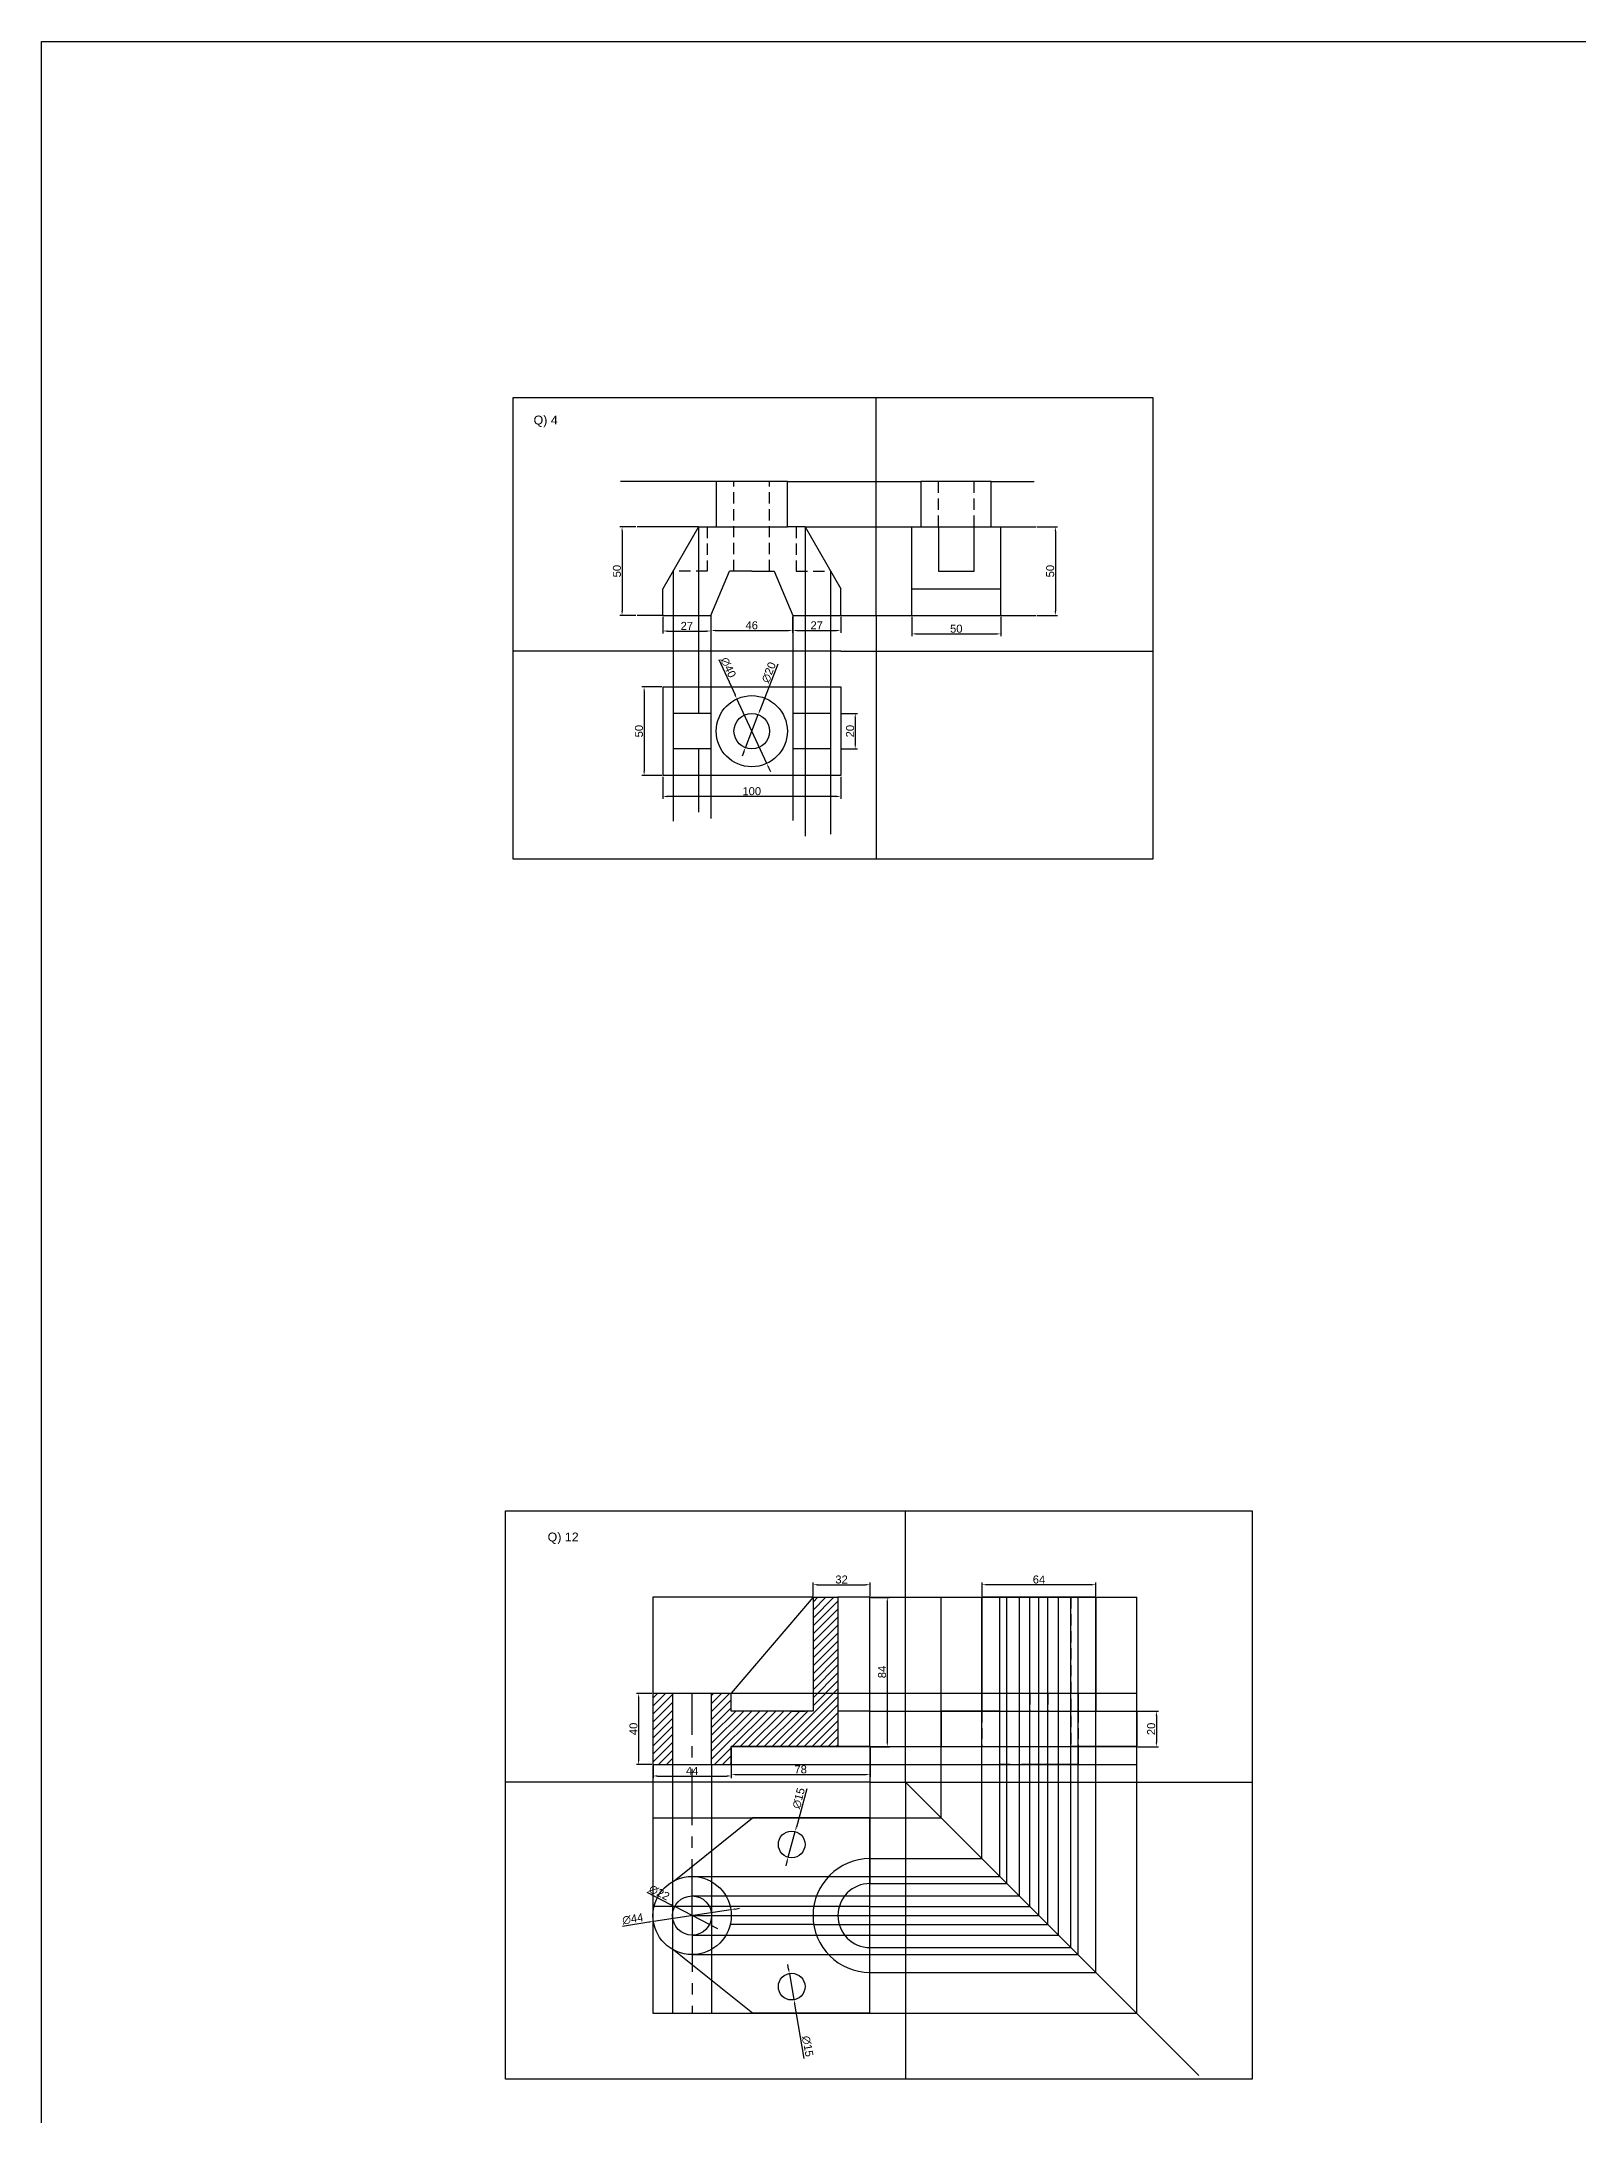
# Model space of a CAD drawing. Header units: inches. Extents: x -9463 to -3695, y -4045 to 9908.
# Drawn here: x -8332 to -7468, y 5704 to 6871 of the extents above; entities that cross this region are included whole.
import ezdxf

# ---------------------------------------------------------------- set-up
doc = ezdxf.new("R2010")
doc.units = ezdxf.units.IN
doc.header["$MEASUREMENT"] = 0
doc.linetypes.add('CENTER', pattern=[50.8, 31.75, -6.35, 6.35, -6.35])
doc.linetypes.add('HIDDEN', pattern=[9.525, 6.35, -3.175])
doc.styles.get("Standard").update_dxf_attribs({"font": 'arial.ttf'})
doc.dimstyles.new('ISO-25', dxfattribs={"dimtxt": 4.5, "dimasz": 2.5, "dimexe": 1.25, "dimexo": 0.625, "dimtad": 1, "dimdec": 0, "dimtxsty": 'Standard', "dimcen": 2.5, "dimadec": 0, "dimazin": 0, "dimtfac": 1, "dimtdec": 0, "dimtmove": 0, "dimatfit": 3, "dimfxl": 1, "dimarcsym": 0})
pattern_1 = [(45, (-9739.0364, 4412.4914), (-2.245064, 2.245064), [])]

# ---------------------------------------------------------------- blocks, each defined once
blk = doc.blocks.new('*D21')
at = {"color": 0, "lineweight": -2, "transparency": 16777216}
for p, q in [((-7881.9, 6492.9), (-7873, 6492.9)), ((-7874.3, 6490.4), (-7874.3, 6475.4)), ((-7881.9, 6472.9), (-7873, 6472.9))]:
    blk.add_line(p, q, dxfattribs=at)
at = {"color": 0, "transparency": 16777216}
for points in [[(-7874.7, 6490.4), (-7873.9, 6490.4), (-7874.3, 6492.9)], [(-7874.7, 6475.4), (-7873.9, 6475.4), (-7874.3, 6472.9)]]:
    blk.add_solid(points, dxfattribs=at)
at = {"layer": 'Defpoints', "color": 0, "transparency": 16777216}
for p in [(-7882.5, 6492.9), (-7882.5, 6472.9), (-7874.3, 6472.9)]:
    blk.add_point(p, dxfattribs=at)
at = {"color": 0, "transparency": 16777216, "insert": (-7877.2, 6482.9), "char_height": 4.5, "attachment_point": 5, "rotation": 90}
blk.add_mtext('20', dxfattribs=at)
blk = doc.blocks.new('*D22')
at = {"color": 0, "lineweight": -2, "transparency": 16777216}
for p, q in [((-7982.5, 6457.2), (-7982.5, 6444.9)), ((-7882.5, 6457.2), (-7882.5, 6444.9)), ((-7885, 6446.2), (-7980, 6446.2))]:
    blk.add_line(p, q, dxfattribs=at)
at = {"color": 0, "transparency": 16777216}
for points in [[(-7980, 6446.6), (-7980, 6445.7), (-7982.5, 6446.2)], [(-7885, 6446.6), (-7885, 6445.7), (-7882.5, 6446.2)]]:
    blk.add_solid(points, dxfattribs=at)
at = {"layer": 'Defpoints', "color": 0, "transparency": 16777216}
for p in [(-7982.5, 6457.9), (-7882.5, 6457.9), (-7982.5, 6446.2)]:
    blk.add_point(p, dxfattribs=at)
at = {"color": 0, "transparency": 16777216, "insert": (-7932.5, 6449.1), "char_height": 4.5, "attachment_point": 5}
blk.add_mtext('100', dxfattribs=at)
blk = doc.blocks.new('*D23')
at = {"color": 0, "lineweight": -2, "transparency": 16777216}
for p, q in [((-7983.1, 6507.9), (-7994.3, 6507.9)), ((-7993, 6505.4), (-7993, 6460.4)), ((-7983.1, 6457.9), (-7994.3, 6457.9))]:
    blk.add_line(p, q, dxfattribs=at)
at = {"color": 0, "transparency": 16777216}
for points in [[(-7993.4, 6505.4), (-7992.6, 6505.4), (-7993, 6507.9)], [(-7993.4, 6460.4), (-7992.6, 6460.4), (-7993, 6457.9)]]:
    blk.add_solid(points, dxfattribs=at)
at = {"layer": 'Defpoints', "color": 0, "transparency": 16777216}
for p in [(-7982.5, 6507.9), (-7993, 6457.9), (-7982.5, 6457.9)]:
    blk.add_point(p, dxfattribs=at)
at = {"color": 0, "transparency": 16777216, "insert": (-7995.9, 6482.9), "char_height": 4.5, "attachment_point": 5, "rotation": 90}
blk.add_mtext('50', dxfattribs=at)
blk = doc.blocks.new('*D24')
at = {"color": 0, "lineweight": -2, "transparency": 16777216}
for p, q in [((-7917.8, 6520.6), (-7927.9, 6494.5)), ((-7936.1, 6473.6), (-7928.9, 6492.2)), ((-7937, 6471.2), (-7937.9, 6468.9))]:
    blk.add_line(p, q, dxfattribs=at)
at = {"color": 0, "transparency": 16777216}
for points in [[(-7928.3, 6494.7), (-7927.6, 6494.4), (-7928.9, 6492.2)], [(-7937.4, 6471.4), (-7936.6, 6471.1), (-7936.1, 6473.6)]]:
    blk.add_solid(points, dxfattribs=at)
at = {"layer": 'Defpoints', "color": 0, "transparency": 16777216}
for p in [(-7928.9, 6492.2), (-7936.1, 6473.6)]:
    blk.add_point(p, dxfattribs=at)
at = {"color": 0, "transparency": 16777216, "insert": (-7922.9, 6515.9), "char_height": 4.5, "attachment_point": 5, "rotation": 68.7017}
blk.add_mtext('∅20', dxfattribs=at)
blk = doc.blocks.new('*D25')
at = {"color": 0, "lineweight": -2, "transparency": 16777216}
for p, q in [((-7951.1, 6523.1), (-7941.9, 6503.3)), ((-7924.1, 6464.7), (-7940.9, 6501)), ((-7923, 6462.5), (-7922, 6460.2))]:
    blk.add_line(p, q, dxfattribs=at)
at = {"color": 0, "transparency": 16777216}
for points in [[(-7941.6, 6503.5), (-7942.3, 6503.1), (-7940.9, 6501)], [(-7922.6, 6462.6), (-7923.4, 6462.3), (-7924.1, 6464.7)]]:
    blk.add_solid(points, dxfattribs=at)
at = {"layer": 'Defpoints', "color": 0, "transparency": 16777216}
for p in [(-7940.9, 6501), (-7924.1, 6464.7)]:
    blk.add_point(p, dxfattribs=at)
at = {"color": 0, "transparency": 16777216, "insert": (-7945.7, 6518.7), "char_height": 4.5, "attachment_point": 5, "rotation": 294.8604}
blk.add_mtext('∅40', dxfattribs=at)
blk = doc.blocks.new('*D26')
at = {"color": 0, "lineweight": -2, "transparency": 16777216}
for p, q in [((-7997.6, 6597.9), (-8006.7, 6597.9)), ((-8005.4, 6595.4), (-8005.4, 6550.4)), ((-7997.6, 6547.9), (-8006.7, 6547.9))]:
    blk.add_line(p, q, dxfattribs=at)
at = {"color": 0, "transparency": 16777216}
for points in [[(-8005.8, 6595.4), (-8005, 6595.4), (-8005.4, 6597.9)], [(-8005.8, 6550.4), (-8005, 6550.4), (-8005.4, 6547.9)]]:
    blk.add_solid(points, dxfattribs=at)
at = {"layer": 'Defpoints', "color": 0, "transparency": 16777216}
for p in [(-7996.9, 6597.9), (-8005.4, 6547.9), (-7997, 6547.9)]:
    blk.add_point(p, dxfattribs=at)
at = {"color": 0, "transparency": 16777216, "insert": (-8008.3, 6572.9), "char_height": 4.5, "attachment_point": 5, "rotation": 90}
blk.add_mtext('50', dxfattribs=at)
blk = doc.blocks.new('*D27')
at = {"color": 0, "lineweight": -2, "transparency": 16777216}
for p, q in [((-7982.5, 6547.2), (-7982.5, 6537.9)), ((-7955.5, 6547.2), (-7955.5, 6537.9)), ((-7980, 6539.2), (-7958, 6539.2))]:
    blk.add_line(p, q, dxfattribs=at)
at = {"color": 0, "transparency": 16777216}
for points in [[(-7980, 6539.6), (-7980, 6538.8), (-7982.5, 6539.2)], [(-7958, 6539.6), (-7958, 6538.8), (-7955.5, 6539.2)]]:
    blk.add_solid(points, dxfattribs=at)
at = {"layer": 'Defpoints', "color": 0, "transparency": 16777216}
for p in [(-7982.5, 6547.9), (-7955.5, 6547.9), (-7955.5, 6539.2)]:
    blk.add_point(p, dxfattribs=at)
at = {"color": 0, "transparency": 16777216, "insert": (-7969, 6542.1), "char_height": 4.5, "attachment_point": 5}
blk.add_mtext('27', dxfattribs=at)
blk = doc.blocks.new('*D28')
at = {"color": 0, "lineweight": -2, "transparency": 16777216}
for p, q in [((-7909.5, 6547.2), (-7909.5, 6538.2)), ((-7882.5, 6547.2), (-7882.5, 6538.2)), ((-7907, 6539.5), (-7885, 6539.5))]:
    blk.add_line(p, q, dxfattribs=at)
at = {"color": 0, "transparency": 16777216}
for points in [[(-7907, 6539.9), (-7907, 6539.1), (-7909.5, 6539.5)], [(-7885, 6539.9), (-7885, 6539.1), (-7882.5, 6539.5)]]:
    blk.add_solid(points, dxfattribs=at)
at = {"layer": 'Defpoints', "color": 0, "transparency": 16777216}
for p in [(-7909.5, 6547.9), (-7882.5, 6547.9), (-7882.5, 6539.5)]:
    blk.add_point(p, dxfattribs=at)
at = {"color": 0, "transparency": 16777216, "insert": (-7896, 6542.4), "char_height": 4.5, "attachment_point": 5}
blk.add_mtext('27', dxfattribs=at)
blk = doc.blocks.new('*D49')
at = {"color": 0, "lineweight": -2, "transparency": 16777216}
for p, q in [((-7955.5, 6547.2), (-7955.5, 6538.2)), ((-7909.5, 6547.2), (-7909.5, 6538.2)), ((-7953, 6539.5), (-7912, 6539.5))]:
    blk.add_line(p, q, dxfattribs=at)
at = {"color": 0, "transparency": 16777216}
for points in [[(-7953, 6539.9), (-7953, 6539.1), (-7955.5, 6539.5)], [(-7912, 6539.9), (-7912, 6539.1), (-7909.5, 6539.5)]]:
    blk.add_solid(points, dxfattribs=at)
at = {"layer": 'Defpoints', "color": 0, "transparency": 16777216}
for p in [(-7955.5, 6547.9), (-7909.5, 6547.9), (-7909.5, 6539.5)]:
    blk.add_point(p, dxfattribs=at)
at = {"color": 0, "transparency": 16777216, "insert": (-7932.5, 6542.4), "char_height": 4.5, "attachment_point": 5}
blk.add_mtext('46', dxfattribs=at)
blk = doc.blocks.new('*D50')
at = {"color": 0, "lineweight": -2, "transparency": 16777216}
for p, q in [((-7772.2, 6597.9), (-7760.6, 6597.9)), ((-7761.8, 6595.4), (-7761.8, 6550.4)), ((-7772.2, 6547.9), (-7760.6, 6547.9))]:
    blk.add_line(p, q, dxfattribs=at)
at = {"color": 0, "transparency": 16777216}
for points in [[(-7762.2, 6595.4), (-7761.4, 6595.4), (-7761.8, 6597.9)], [(-7762.2, 6550.4), (-7761.4, 6550.4), (-7761.8, 6547.9)]]:
    blk.add_solid(points, dxfattribs=at)
at = {"layer": 'Defpoints', "color": 0, "transparency": 16777216}
for p in [(-7772.8, 6597.9), (-7772.8, 6547.9), (-7761.8, 6547.9)]:
    blk.add_point(p, dxfattribs=at)
at = {"color": 0, "transparency": 16777216, "insert": (-7764.7, 6572.9), "char_height": 4.5, "attachment_point": 5, "rotation": 90}
blk.add_mtext('50', dxfattribs=at)
blk = doc.blocks.new('*D51')
at = {"color": 0, "lineweight": -2, "transparency": 16777216}
for p, q in [((-7842.5, 6547.2), (-7842.5, 6536.4)), ((-7792.5, 6547.2), (-7792.5, 6536.4)), ((-7840, 6537.6), (-7795, 6537.6))]:
    blk.add_line(p, q, dxfattribs=at)
at = {"color": 0, "transparency": 16777216}
for points in [[(-7840, 6538), (-7840, 6537.2), (-7842.5, 6537.6)], [(-7795, 6538), (-7795, 6537.2), (-7792.5, 6537.6)]]:
    blk.add_solid(points, dxfattribs=at)
at = {"layer": 'Defpoints', "color": 0, "transparency": 16777216}
for p in [(-7842.5, 6547.9), (-7792.5, 6547.9), (-7792.5, 6537.6)]:
    blk.add_point(p, dxfattribs=at)
at = {"color": 0, "transparency": 16777216, "insert": (-7817.5, 6540.5), "char_height": 4.5, "attachment_point": 5}
blk.add_mtext('50', dxfattribs=at)
blk = doc.blocks.new('*D90')
at = {"color": 0, "lineweight": -2, "transparency": 16777216}
for p, q in [((-7803, 5996.4), (-7803, 6004.1)), ((-7741.5, 6002.8), (-7800.5, 6002.8)), ((-7739, 5996.4), (-7739, 6004.1))]:
    blk.add_line(p, q, dxfattribs=at)
at = {"color": 0, "transparency": 16777216}
for points in [[(-7800.5, 6003.2), (-7800.5, 6002.4), (-7803, 6002.8)], [(-7741.5, 6003.2), (-7741.5, 6002.4), (-7739, 6002.8)]]:
    blk.add_solid(points, dxfattribs=at)
at = {"layer": 'Defpoints', "color": 0, "transparency": 16777216}
for p in [(-7803, 6002.8), (-7803, 5995.7), (-7739, 5995.7)]:
    blk.add_point(p, dxfattribs=at)
at = {"color": 0, "transparency": 16777216, "insert": (-7771, 6005.7), "char_height": 4.5, "attachment_point": 5}
blk.add_mtext('64', dxfattribs=at)
blk = doc.blocks.new('*D91')
at = {"color": 0, "lineweight": -2, "transparency": 16777216}
for p, q in [((-7715.4, 5931.7), (-7703.8, 5931.7)), ((-7705, 5929.2), (-7705, 5914.2)), ((-7715.4, 5911.7), (-7703.8, 5911.7))]:
    blk.add_line(p, q, dxfattribs=at)
at = {"color": 0, "transparency": 16777216}
for points in [[(-7705.4, 5929.2), (-7704.6, 5929.2), (-7705, 5931.7)], [(-7705.4, 5914.2), (-7704.6, 5914.2), (-7705, 5911.7)]]:
    blk.add_solid(points, dxfattribs=at)
at = {"layer": 'Defpoints', "color": 0, "transparency": 16777216}
for p in [(-7716, 5931.7), (-7716, 5911.7), (-7705, 5911.7)]:
    blk.add_point(p, dxfattribs=at)
at = {"color": 0, "transparency": 16777216, "insert": (-7707.9, 5921.7), "char_height": 4.5, "attachment_point": 5, "rotation": 90}
blk.add_mtext('20', dxfattribs=at)
blk = doc.blocks.new('*D92')
at = {"color": 0, "lineweight": -2, "transparency": 16777216}
for p, q in [((-7865.4, 5995.7), (-7855.1, 5995.7)), ((-7856.3, 5993.2), (-7856.3, 5914.2)), ((-7865.4, 5911.7), (-7855.1, 5911.7))]:
    blk.add_line(p, q, dxfattribs=at)
at = {"color": 0, "transparency": 16777216}
for points in [[(-7856.7, 5993.2), (-7855.9, 5993.2), (-7856.3, 5995.7)], [(-7856.7, 5914.2), (-7855.9, 5914.2), (-7856.3, 5911.7)]]:
    blk.add_solid(points, dxfattribs=at)
at = {"layer": 'Defpoints', "color": 0, "transparency": 16777216}
for p in [(-7866, 5995.7), (-7866, 5911.7), (-7856.3, 5911.7)]:
    blk.add_point(p, dxfattribs=at)
at = {"color": 0, "transparency": 16777216, "insert": (-7859.2, 5953.7), "char_height": 4.5, "attachment_point": 5, "rotation": 90}
blk.add_mtext('84', dxfattribs=at)
blk = doc.blocks.new('*D93')
at = {"color": 0, "lineweight": -2, "transparency": 16777216}
for p, q in [((-7898, 5996.4), (-7898, 6004.1)), ((-7895.5, 6002.8), (-7868.5, 6002.8)), ((-7866, 5996.4), (-7866, 6004.1))]:
    blk.add_line(p, q, dxfattribs=at)
at = {"color": 0, "transparency": 16777216}
for points in [[(-7895.5, 6003.2), (-7895.5, 6002.4), (-7898, 6002.8)], [(-7868.5, 6003.2), (-7868.5, 6002.4), (-7866, 6002.8)]]:
    blk.add_solid(points, dxfattribs=at)
at = {"layer": 'Defpoints', "color": 0, "transparency": 16777216}
for p in [(-7866, 6002.8), (-7898, 5995.7), (-7866, 5995.7)]:
    blk.add_point(p, dxfattribs=at)
at = {"color": 0, "transparency": 16777216, "insert": (-7882, 6005.7), "char_height": 4.5, "attachment_point": 5}
blk.add_mtext('32', dxfattribs=at)
blk = doc.blocks.new('*D94')
at = {"color": 0, "lineweight": -2, "transparency": 16777216}
for p, q in [((-7988, 5901.1), (-7988, 5894)), ((-7985.5, 5895.2), (-7946.5, 5895.2)), ((-7944, 5901.1), (-7944, 5894))]:
    blk.add_line(p, q, dxfattribs=at)
at = {"color": 0, "transparency": 16777216}
for points in [[(-7985.5, 5895.7), (-7985.5, 5894.8), (-7988, 5895.2)], [(-7946.5, 5895.7), (-7946.5, 5894.8), (-7944, 5895.2)]]:
    blk.add_solid(points, dxfattribs=at)
at = {"layer": 'Defpoints', "color": 0, "transparency": 16777216}
for p in [(-7988, 5901.7), (-7944, 5901.7), (-7944, 5895.2)]:
    blk.add_point(p, dxfattribs=at)
at = {"color": 0, "transparency": 16777216, "insert": (-7966, 5898.1), "char_height": 4.5, "attachment_point": 5}
blk.add_mtext('44', dxfattribs=at)
blk = doc.blocks.new('*D95')
at = {"color": 0, "lineweight": -2, "transparency": 16777216}
for p, q in [((-7944, 5911.1), (-7944, 5894.7)), ((-7866, 5911.1), (-7866, 5894.7)), ((-7941.5, 5896), (-7868.5, 5896))]:
    blk.add_line(p, q, dxfattribs=at)
at = {"color": 0, "transparency": 16777216}
for points in [[(-7941.5, 5896.4), (-7941.5, 5895.6), (-7944, 5896)], [(-7868.5, 5896.4), (-7868.5, 5895.6), (-7866, 5896)]]:
    blk.add_solid(points, dxfattribs=at)
at = {"layer": 'Defpoints', "color": 0, "transparency": 16777216}
for p in [(-7944, 5911.7), (-7866, 5911.7), (-7866, 5896)]:
    blk.add_point(p, dxfattribs=at)
at = {"color": 0, "transparency": 16777216, "insert": (-7905, 5898.9), "char_height": 4.5, "attachment_point": 5}
blk.add_mtext('78', dxfattribs=at)
blk = doc.blocks.new('*D96')
at = {"color": 0, "lineweight": -2, "transparency": 16777216}
for p, q in [((-7988.7, 5941.7), (-7997.3, 5941.7)), ((-7996.1, 5939.2), (-7996.1, 5904.2)), ((-7988.7, 5901.7), (-7997.3, 5901.7))]:
    blk.add_line(p, q, dxfattribs=at)
at = {"color": 0, "transparency": 16777216}
for points in [[(-7996.5, 5939.2), (-7995.7, 5939.2), (-7996.1, 5941.7)], [(-7996.5, 5904.2), (-7995.7, 5904.2), (-7996.1, 5901.7)]]:
    blk.add_solid(points, dxfattribs=at)
at = {"layer": 'Defpoints', "color": 0, "transparency": 16777216}
for p in [(-7988, 5941.7), (-7996.1, 5901.7), (-7988, 5901.7)]:
    blk.add_point(p, dxfattribs=at)
at = {"color": 0, "transparency": 16777216, "insert": (-7999, 5921.7), "char_height": 4.5, "attachment_point": 5, "rotation": 90}
blk.add_mtext('40', dxfattribs=at)
blk = doc.blocks.new('*D97')
at = {"color": 0, "lineweight": -2, "transparency": 16777216}
for p, q in [((-7901.5, 5888), (-7907.4, 5866.4)), ((-7912, 5849.5), (-7908.1, 5864)), ((-7912.7, 5847.1), (-7913.3, 5844.7))]:
    blk.add_line(p, q, dxfattribs=at)
at = {"color": 0, "transparency": 16777216}
for points in [[(-7907.8, 5866.5), (-7907, 5866.3), (-7908.1, 5864)], [(-7913.1, 5847.2), (-7912.3, 5847), (-7912, 5849.5)]]:
    blk.add_solid(points, dxfattribs=at)
at = {"layer": 'Defpoints', "color": 0, "transparency": 16777216}
for p in [(-7908.1, 5864), (-7912, 5849.5)]:
    blk.add_point(p, dxfattribs=at)
at = {"color": 0, "transparency": 16777216, "insert": (-7906.1, 5882.7), "char_height": 4.5, "attachment_point": 5, "rotation": 74.7013}
blk.add_mtext('∅15', dxfattribs=at)
blk = doc.blocks.new('*D104')
at = {"color": 0, "lineweight": -2, "transparency": 16777216}
for p, q in [((-7991.4, 5829.8), (-7978.1, 5822.9)), ((-7956.3, 5811.7), (-7975.8, 5821.8)), ((-7954, 5810.6), (-7951.8, 5809.4))]:
    blk.add_line(p, q, dxfattribs=at)
at = {"color": 0, "transparency": 16777216}
for points in [[(-7977.9, 5823.3), (-7978.2, 5822.5), (-7975.8, 5821.8)], [(-7953.8, 5810.9), (-7954.2, 5810.2), (-7956.3, 5811.7)]]:
    blk.add_solid(points, dxfattribs=at)
at = {"layer": 'Defpoints', "color": 0, "transparency": 16777216}
for p in [(-7975.8, 5821.8), (-7956.3, 5811.7)]:
    blk.add_point(p, dxfattribs=at)
at = {"color": 0, "transparency": 16777216, "insert": (-7984.5, 5829.6), "char_height": 4.5, "attachment_point": 5, "rotation": 332.8309}
blk.add_mtext('∅22', dxfattribs=at)
blk = doc.blocks.new('*D105')
at = {"color": 0, "lineweight": -2, "transparency": 16777216}
for p, q in [((-8005.2, 5810.8), (-7990.3, 5813.1)), ((-7944.3, 5820), (-7987.8, 5813.4)), ((-7941.8, 5820.4), (-7939.4, 5820.8))]:
    blk.add_line(p, q, dxfattribs=at)
at = {"color": 0, "transparency": 16777216}
for points in [[(-7990.3, 5813.5), (-7990.2, 5812.7), (-7987.8, 5813.4)], [(-7941.9, 5820.8), (-7941.8, 5820), (-7944.3, 5820)]]:
    blk.add_solid(points, dxfattribs=at)
at = {"layer": 'Defpoints', "color": 0, "transparency": 16777216}
for p in [(-7987.8, 5813.4), (-7944.3, 5820)]:
    blk.add_point(p, dxfattribs=at)
at = {"color": 0, "transparency": 16777216, "insert": (-7999.4, 5814.8), "char_height": 4.5, "attachment_point": 5, "rotation": 8.6198}
blk.add_mtext('∅44', dxfattribs=at)
blk = doc.blocks.new('*D106')
at = {"color": 0, "lineweight": -2, "transparency": 16777216}
for p, q in [((-7911.8, 5786.6), (-7912.2, 5789.1)), ((-7911.3, 5784.1), (-7908.8, 5769.3)), ((-7903.1, 5736.4), (-7908.3, 5766.9))]:
    blk.add_line(p, q, dxfattribs=at)
at = {"color": 0, "transparency": 16777216}
for points in [[(-7911.3, 5786.7), (-7912.2, 5786.5), (-7911.3, 5784.1)], [(-7907.9, 5767), (-7908.8, 5766.8), (-7908.8, 5769.3)]]:
    blk.add_solid(points, dxfattribs=at)
at = {"layer": 'Defpoints', "color": 0, "transparency": 16777216}
for p in [(-7911.3, 5784.1), (-7908.8, 5769.3)]:
    blk.add_point(p, dxfattribs=at)
at = {"color": 0, "transparency": 16777216, "insert": (-7901.1, 5743.2), "char_height": 4.5, "attachment_point": 5, "rotation": 279.8299}
blk.add_mtext('∅15', dxfattribs=at)

msp = doc.modelspace()

# ---------------------------------------------------------------- hatches: boundary and pattern name
at = {"true_color": 0x9898cc}
h = msp.add_hatch(dxfattribs=at)
h.set_pattern_fill('ANSI31', color=253)
h.set_pattern_definition(pattern_1)
h.paths.add_polyline_path([(-7932.04823, 5931.73411), (-7944.04823, 5931.73411), (-7944.04823, 5941.73411), (-7955.04823, 5941.73411), (-7955.04823, 5901.73411), (-7944.04823, 5901.73411), (-7944.04823, 5911.73411), (-7932.04823, 5911.73411), (-7884.04823, 5911.73411), (-7884.04823, 5931.73411), (-7884.04823, 5995.73411), (-7898.04823, 5995.73411), (-7898.04823, 5931.73411)])
h = msp.add_hatch(dxfattribs=at)
h.set_pattern_fill('ANSI31', color=253)
h.set_pattern_definition(pattern_1)
h.paths.add_polyline_path([(-7977.04823, 5941.73411), (-7988.04823, 5941.73411), (-7988.04823, 5911.73411), (-7988.04823, 5901.73411), (-7977.04823, 5901.73411)])

# ---------------------------------------------------------------- linework, layer by layer
at = {"color": 143, "true_color": 0x7aafdf}
for p, q in [((-7862.48682, 6547.87084), (-7862.48682, 6670.49584)), ((-7952.48682, 6623.28996), (-8006.25209, 6623.28996)), ((-7912.47285, 6623.28996), (-7837.48682, 6623.27706)), ((-7797.84163, 6623.27706), (-7773.70271, 6623.27706)), ((-7962.48682, 6597.87084), (-7996.94162, 6597.87084)), ((-7962.48682, 6597.87084), (-7982.48682, 6562.87084)), ((-7962.48682, 6597.87084), (-7957.48682, 6597.87084)), ((-7962.48682, 6597.87084), (-7962.48682, 6507.87084)), ((-7957.48682, 6597.87084), (-7952.48682, 6597.87084)), ((-7907.48682, 6597.87084), (-7912.48682, 6597.87084)), ((-7902.48682, 6597.87084), (-7907.48682, 6597.87084)), ((-7902.48682, 6597.87084), (-7882.48682, 6562.87084)), ((-7902.48682, 6597.87084), (-7842.48682, 6597.87084)), ((-7902.48682, 6597.87084), (-7902.48682, 6423.81542)), ((-7842.48682, 6597.87084), (-7837.48682, 6597.87084)), ((-7842.48682, 6562.87084), (-7842.48682, 6597.87084)), ((-7837.48682, 6597.87084), (-7827.48682, 6597.87084)), ((-7827.48682, 6597.87084), (-7827.48682, 6572.87084)), ((-7827.48682, 6597.87084), (-7807.48682, 6597.87084)), ((-7807.48682, 6572.87084), (-7807.48682, 6597.87084)), ((-7807.48682, 6597.87084), (-7797.48682, 6597.87084)), ((-7797.84163, 6597.87084), (-7797.48682, 6597.87084)), ((-7797.48682, 6597.87084), (-7792.48682, 6597.87084)), ((-7792.48682, 6547.87084), (-7792.48682, 6597.87084)), ((-7792.48682, 6597.87084), (-7772.82964, 6597.87084)), ((-7976.77253, 6572.87084), (-7976.77253, 6492.87084)), ((-7955.48682, 6547.87084), (-7944.98682, 6572.87084)), ((-7932.48682, 6572.87084), (-7944.98682, 6572.87084)), ((-7932.48682, 6572.87084), (-7919.98682, 6572.87084)), ((-7919.98682, 6572.87084), (-7909.48682, 6547.87084)), ((-7888.20111, 6572.87084), (-7888.20111, 6424.97444)), ((-7827.48682, 6572.87084), (-7807.48682, 6572.87084)), ((-7982.48682, 6547.87084), (-7982.48682, 6562.87084)), ((-7882.48682, 6547.87084), (-7882.48682, 6562.87084)), ((-7842.48682, 6547.87084), (-7842.48682, 6562.87084)), ((-7842.48682, 6562.87084), (-7792.48682, 6562.87084)), ((-7982.48682, 6547.87084), (-7996.95208, 6547.87084)), ((-7982.48682, 6547.87084), (-7955.48682, 6547.87084)), ((-7955.48682, 6547.87084), (-7955.48682, 6433.72582)), ((-7909.48682, 6547.87084), (-7882.48682, 6547.87084)), ((-7909.48682, 6547.87084), (-7909.48682, 6492.87084)), ((-7882.48682, 6547.87084), (-7842.48682, 6547.87084)), ((-7862.48682, 6547.87084), (-7862.48682, 6527.87084)), ((-7842.48682, 6547.87084), (-7792.48682, 6547.87084)), ((-7792.48682, 6547.87084), (-7772.82964, 6547.87084)), ((-7882.48682, 6527.87084), (-8066.72057, 6527.87084)), ((-7882.48682, 6527.87084), (-7706.93445, 6527.87084)), ((-7862.48682, 6527.87084), (-7862.48682, 6410.79833)), ((-7982.48682, 6507.87084), (-7882.48682, 6507.87084)), ((-7982.48682, 6507.87084), (-7982.48682, 6482.87084)), ((-7962.48682, 6507.87084), (-7962.48682, 6492.87084)), ((-7902.48682, 6507.87084), (-7902.48682, 6492.87084)), ((-7882.48682, 6507.87084), (-7882.48682, 6492.87084)), ((-7976.77253, 6492.87084), (-7976.77253, 6472.87084)), ((-7955.48682, 6492.87084), (-7976.77253, 6492.87084)), ((-7955.48682, 6492.87084), (-7955.48682, 6472.87084)), ((-7888.20111, 6492.87084), (-7909.48682, 6492.87084)), ((-7909.48682, 6492.87084), (-7909.48682, 6472.87084)), ((-7888.20111, 6492.87084), (-7888.20111, 6472.87084)), ((-7882.48682, 6492.87084), (-7882.48682, 6472.87084)), ((-7982.48682, 6482.87084), (-7982.48682, 6457.87084)), ((-7955.48682, 6472.87084), (-7976.77253, 6472.87084)), ((-7976.77253, 6472.87084), (-7976.77253, 6432.19574)), ((-7962.48682, 6472.87084), (-7962.48682, 6457.87084)), ((-7888.20111, 6472.87084), (-7909.48682, 6472.87084)), ((-7909.48682, 6472.87084), (-7909.48682, 6432.72376)), ((-7902.48682, 6472.87084), (-7902.48682, 6457.87084)), ((-7882.48682, 6472.87084), (-7882.48682, 6457.87084)), ((-7882.48682, 6457.87084), (-7982.48682, 6457.87084)), ((-7962.48682, 6457.87084), (-7962.48682, 6437.41133))]:
    msp.add_line(p, q, dxfattribs=at)
at = {"color": 143, "linetype": 'HIDDEN', "true_color": 0x7aafdf}
for p, q in [((-7942.48682, 6572.87084), (-7942.48682, 6623.28996)), ((-7922.48682, 6572.87084), (-7922.48682, 6623.28996)), ((-7827.48682, 6597.87084), (-7827.48682, 6623.27706)), ((-7807.48682, 6597.87084), (-7807.48682, 6623.27706)), ((-7957.48682, 6597.87084), (-7957.48682, 6572.87084)), ((-7907.48682, 6597.87084), (-7907.48682, 6572.87084)), ((-7957.48682, 6572.87084), (-7976.77253, 6572.87084)), ((-7907.48682, 6572.87084), (-7888.20111, 6572.87084))]:
    msp.add_line(p, q, dxfattribs=at)
at = {"color": 253, "true_color": 0x9898cc}
for p, q in [((-7846.04823, 5891.73411), (-7846.04823, 6044.33033)), ((-7898.04823, 5995.73411), (-7988.04823, 5995.73411)), ((-7988.04823, 5995.73411), (-7988.04823, 5911.73411)), ((-7866.04823, 5911.73411), (-7866.04823, 5995.73411)), ((-7866.04823, 5995.73411), (-7716.04823, 5995.73411)), ((-7826.04823, 5871.73411), (-7826.04823, 5995.73411)), ((-7803.04823, 5848.73411), (-7803.04823, 5995.73411)), ((-7739.04823, 5995.73411), (-7803.04823, 5995.73411)), ((-7803.04823, 5995.73411), (-7803.04823, 5931.73411)), ((-7793.04823, 5838.73411), (-7793.04823, 5995.73411)), ((-7789.04823, 5834.73411), (-7789.04823, 5995.73411)), ((-7782.04823, 5827.73411), (-7782.04823, 5995.73411)), ((-7776.14392, 5821.82981), (-7776.14392, 5995.73411)), ((-7776.14392, 5941.73411), (-7776.14392, 5995.73411)), ((-7771.04823, 5816.73411), (-7771.04823, 5995.73411)), ((-7766.04823, 5811.73411), (-7766.04823, 5995.73411)), ((-7766.04823, 5941.73411), (-7766.04823, 5995.73411)), ((-7760.04823, 5805.73411), (-7760.04823, 5995.73411)), ((-7753.04823, 5798.73411), (-7753.04823, 5995.73411)), ((-7749.04823, 5794.73411), (-7749.04823, 5995.73411)), ((-7739.04823, 5784.73411), (-7739.04823, 5995.73411)), ((-7739.04823, 5995.73411), (-7739.04823, 5931.73411)), ((-7716.04823, 5761.73411), (-7716.04823, 5995.73411)), ((-7988.04823, 5941.73411), (-7977.04823, 5941.73411)), ((-7977.04823, 5941.73411), (-7966.04823, 5941.73411)), ((-7966.04823, 5941.73411), (-7944.04823, 5941.73411)), ((-7944.04823, 5941.73411), (-7716.04823, 5941.73411)), ((-7866.04823, 5931.73411), (-7884.04823, 5931.73411)), ((-7866.04823, 5931.73411), (-7716.04823, 5931.73411)), ((-7793.04823, 5931.73411), (-7826.04823, 5931.73411)), ((-7826.04823, 5931.73411), (-7826.04823, 5911.73411)), ((-7793.04823, 5931.73411), (-7776.14392, 5931.73411)), ((-7766.04823, 5931.73411), (-7739.04823, 5931.73411)), ((-7739.04823, 5931.73411), (-7716.04823, 5931.73411)), ((-7716.04823, 5931.73411), (-7716.04823, 5911.73411)), ((-7944.04823, 5911.73411), (-7866.04823, 5911.73411)), ((-7866.04823, 5911.73411), (-7866.04823, 5871.73411)), ((-7866.04823, 5911.73411), (-7716.04823, 5911.73411)), ((-7826.04823, 5911.73411), (-7789.04823, 5911.73411)), ((-7739.04823, 5911.73411), (-7753.04823, 5911.73411)), ((-7716.04823, 5911.73411), (-7739.04823, 5911.73411)), ((-7866.04823, 5891.73411), (-8070.88054, 5891.73411)), ((-7988.04823, 5901.73411), (-7988.04823, 5871.73411)), ((-7977.04823, 5901.73411), (-7977.04823, 5761.73411)), ((-7955.04823, 5901.73411), (-7955.04823, 5761.73411)), ((-7944.04823, 5901.73411), (-7716.04823, 5901.73411)), ((-7866.04823, 5891.73411), (-7846.04823, 5891.73411)), ((-7846.04823, 5891.73411), (-7846.04823, 5724.74892)), ((-7846.04823, 5891.73411), (-7651.17211, 5891.73411)), ((-7846.04823, 5891.73411), (-7681.06177, 5726.74766)), ((-7988.04823, 5871.73411), (-7866.04823, 5871.73411)), ((-7988.04823, 5871.73411), (-7988.04823, 5761.73411)), ((-7976.04823, 5836.33003), (-7932.04823, 5871.73411)), ((-7866.04823, 5871.73411), (-7932.04823, 5871.73411)), ((-7866.04823, 5761.73411), (-7866.04823, 5871.73411)), ((-7866.04823, 5871.73411), (-7866.04823, 5834.73411)), ((-7866.04823, 5871.73411), (-7826.04823, 5871.73411)), ((-7866.04823, 5848.73411), (-7803.04823, 5848.73411)), ((-7966.04823, 5838.73411), (-7793.04823, 5838.73411)), ((-7866.04823, 5834.73411), (-7789.04823, 5834.73411)), ((-7866.04823, 5821.73411), (-7988.04823, 5821.73411)), ((-7966.04823, 5827.73411), (-7782.04823, 5827.73411)), ((-7897.65519, 5821.73411), (-7944.62394, 5821.73411)), ((-7866.04823, 5821.73411), (-7776.14392, 5821.82981)), ((-7966.04823, 5816.73411), (-7771.04823, 5816.73411)), ((-7897.65519, 5811.73411), (-7944.62394, 5811.73411)), ((-7897.65519, 5811.73411), (-7766.04823, 5811.73411)), ((-7966.04823, 5805.73411), (-7760.04823, 5805.73411)), ((-7866.04823, 5761.73411), (-7866.04823, 5798.73411)), ((-7866.04823, 5761.73411), (-7866.04823, 5798.73411)), ((-7866.04823, 5798.73411), (-7753.04823, 5798.73411)), ((-7932.04823, 5761.73411), (-7976.04823, 5797.13819)), ((-7966.04823, 5794.73411), (-7749.04823, 5794.73411)), ((-7866.04823, 5784.73411), (-7739.04823, 5784.73411)), ((-7988.04823, 5761.73411), (-7866.04823, 5761.73411)), ((-7866.04823, 5761.73411), (-7932.04823, 5761.73411)), ((-7866.04823, 5761.73411), (-7716.04823, 5761.73411))]:
    msp.add_line(p, q, dxfattribs=at)
at = {"color": 253, "lineweight": 30, "true_color": 0x9898cc}
for p, q in [((-7898.04823, 5995.73411), (-7944.04823, 5941.73411)), ((-7898.04823, 5995.73411), (-7898.04823, 5931.73411)), ((-7898.04823, 5995.73411), (-7884.04823, 5995.73411)), ((-7866.04823, 5995.73411), (-7884.04823, 5995.73411)), ((-7884.04823, 5995.73411), (-7884.04823, 5931.73411)), ((-7866.04823, 5931.73411), (-7866.04823, 5995.73411)), ((-7988.04823, 5941.73411), (-7988.04823, 5911.73411)), ((-7977.04823, 5941.73411), (-7977.04823, 5901.73411)), ((-7955.04823, 5901.73411), (-7955.04823, 5941.73411)), ((-7944.04823, 5931.73411), (-7944.04823, 5941.73411)), ((-7932.04823, 5931.73411), (-7944.04823, 5931.73411)), ((-7898.04823, 5931.73411), (-7932.04823, 5931.73411)), ((-7910.04823, 5931.73411), (-7917.54823, 5931.73411)), ((-7898.04823, 5931.73411), (-7910.04823, 5931.73411)), ((-7910.04823, 5931.73411), (-7902.54823, 5931.73411)), ((-7884.04823, 5931.73411), (-7884.04823, 5911.73411)), ((-7866.04823, 5911.73411), (-7866.04823, 5931.73411)), ((-7988.04823, 5911.73411), (-7988.04823, 5901.73411)), ((-7932.04823, 5911.73411), (-7944.04823, 5911.73411)), ((-7944.04823, 5901.73411), (-7944.04823, 5911.73411)), ((-7866.04823, 5911.73411), (-7932.04823, 5911.73411)), ((-7988.04823, 5901.73411), (-7944.04823, 5901.73411)), ((-7977.04823, 5901.73411), (-7955.04823, 5901.73411))]:
    msp.add_line(p, q, dxfattribs=at)
at = {"color": 253, "linetype": 'HIDDEN', "true_color": 0x9898cc}
for p, q in [((-7789.04823, 5911.73411), (-7789.04823, 5995.73411)), ((-7753.04823, 5995.73411), (-7753.04823, 5911.73411)), ((-7782.04823, 5901.73411), (-7782.04823, 5941.73411)), ((-7776.14392, 5941.73411), (-7776.14392, 5931.73411)), ((-7766.04823, 5941.73411), (-7766.04823, 5931.73411)), ((-7760.04823, 5901.73411), (-7760.04823, 5941.73411)), ((-7803.04823, 5931.73411), (-7803.04823, 5911.73411)), ((-7793.04823, 5911.73411), (-7793.04823, 5931.73411)), ((-7749.04823, 5931.73411), (-7749.04823, 5911.73411)), ((-7789.04823, 5911.73411), (-7753.04823, 5911.73411))]:
    msp.add_line(p, q, dxfattribs=at)
at = {"color": 253, "linetype": 'CENTER', "true_color": 0x9898cc}
for p, q in [((-7966.04823, 5816.73411), (-7966.04823, 5941.73411)), ((-7793.04823, 5931.73411), (-7793.04823, 5941.73411)), ((-7793.04823, 5941.73411), (-7771.04823, 5941.73411)), ((-7771.04823, 5941.73411), (-7749.04823, 5941.73411)), ((-7749.04823, 5941.73411), (-7749.04823, 5931.73411)), ((-7793.04823, 5901.73411), (-7793.04823, 5911.73411)), ((-7749.04823, 5911.73411), (-7749.04823, 5901.73411)), ((-7749.04823, 5901.73411), (-7793.04823, 5901.73411)), ((-7966.04823, 5816.73411), (-7966.04823, 5761.73411))]:
    msp.add_line(p, q, dxfattribs=at)
msp.add_lwpolyline([(-8331.84055, 6870.79807), (-6603.48211, 6870.79807), (-6603.48211, 4820.69399), (-8331.84055, 4820.69399)], close=True)
at = {"color": 143, "true_color": 0x7aafdf}
for points in [[(-8066.72057, 6670.49584), (-7706.93445, 6670.49584), (-7706.93445, 6410.79833), (-8066.72057, 6410.79833)], [(-7952.48682, 6597.87084), (-7912.47285, 6597.87084), (-7912.47285, 6623.28996), (-7952.48682, 6623.28996)]]:
    msp.add_lwpolyline(points, close=True, dxfattribs=at)
msp.add_lwpolyline([(-7797.84163, 6597.87084), (-7797.84163, 6623.27706), (-7837.48682, 6623.27706), (-7837.48682, 6597.87084)], dxfattribs=at)
at = {"color": 253, "true_color": 0x9898cc}
msp.add_lwpolyline([(-8070.88054, 6044.33033), (-7651.17211, 6044.33033), (-7651.17211, 5724.74892), (-8070.88054, 5724.74892)], close=True, dxfattribs=at)
at = {"color": 143, "true_color": 0x7aafdf}
for radius in [20, 10]:
    msp.add_circle((-7932.48682, 6482.87084), radius, dxfattribs=at)
at = {"color": 253, "true_color": 0x9898cc}
for centre, radius in [((-7910.04823, 5856.73411), 7.5), ((-7966.04823, 5816.73411), 22), ((-7966.04823, 5816.73411), 11), ((-7910.04823, 5776.73411), 7.5)]:
    msp.add_circle(centre, radius, dxfattribs=at)
for radius in [32, 18]:
    msp.add_arc((-7866.04823, 5816.73411), radius, 90, 270, dxfattribs=at)

# ---------------------------------------------------------------- texts
at = {"color": 143, "true_color": 0x7aafdf, "insert": (-8055.16696, 6660.37146), "char_height": 5, "attachment_point": 1}
msp.add_mtext_dynamic_manual_height_columns('Q) 4', width=92.7593927, gutter_width=12.5, heights=[0], dxfattribs=at)
at = {"color": 253, "true_color": 0x9898cc, "insert": (-8047.27695, 6032.1321), "char_height": 5, "attachment_point": 1}
msp.add_mtext_dynamic_manual_height_columns('Q) 12', width=108.3394578, gutter_width=12.5, heights=[0], dxfattribs=at)

# ---------------------------------------------------------------- dimensions: what is measured, and where the dimension line sits
at = {"color": 143, "true_color": 0x7aafdf}
for base, p1, p2, picture, middle in [((-8005.40548, 6547.87084), (-7996.94162, 6597.87084), (-7996.95208, 6547.87084), '*D26', (-8008.32806, 6572.87084)), ((-7761.8111, 6547.87084), (-7772.82964, 6597.87084), (-7772.82964, 6547.87084), '*D50', (-7764.73367, 6572.87084)), ((-7993.00979, 6457.87084), (-7982.48682, 6507.87084), (-7982.48682, 6457.87084), '*D23', (-7995.93237, 6482.87084)), ((-7874.27285, 6472.87084), (-7882.48682, 6492.87084), (-7882.48682, 6472.87084), '*D21', (-7877.19543, 6482.87084))]:
    dim = msp.add_linear_dim(base=base, p1=p1, p2=p2, angle=90, dimstyle='ISO-25', dxfattribs=at)
    dim.commit()
    dim.dimension.update_dxf_attribs({"geometry": picture, "text_midpoint": middle})
for base, p1, p2, picture, middle in [((-7955.48682, 6539.18294), (-7982.48682, 6547.87084), (-7955.48682, 6547.87084), '*D27', (-7968.98682, 6542.06715)), ((-7909.48682, 6539.4727), (-7955.48682, 6547.87084), (-7909.48682, 6547.87084), '*D49', (-7932.48682, 6542.39528)), ((-7882.48682, 6539.4727), (-7909.48682, 6547.87084), (-7882.48682, 6547.87084), '*D28', (-7895.98682, 6542.35691)), ((-7792.48682, 6537.61629), (-7842.48682, 6547.87084), (-7792.48682, 6547.87084), '*D51', (-7817.48682, 6540.53887)), ((-7982.48682, 6446.15561), (-7882.48682, 6457.87084), (-7982.48682, 6457.87084), '*D22', (-7932.48682, 6449.07818))]:
    dim = msp.add_linear_dim(base=base, p1=p1, p2=p2, dimstyle='ISO-25', dxfattribs=at)
    dim.commit()
    dim.dimension.update_dxf_attribs({"geometry": picture, "text_midpoint": middle})
for p1, p2, picture, middle in [((-7924.07864, 6464.72415), (-7940.895, 6501.01753), '*D25', (-7948.49931, 6517.42929)), ((-7936.11906, 6473.55382), (-7928.85458, 6492.18786), '*D24', (-7920.05943, 6514.7482))]:
    dim = msp.add_diameter_dim_2p(p1=p1, p2=p2, dimstyle='ISO-25', dxfattribs=at)
    dim.commit()
    dim.dimension.update_dxf_attribs({"geometry": picture, "text_midpoint": middle, "dimtype": 163})
at = {"color": 253, "true_color": 0x9898cc}
for base, p1, p2, picture, middle in [((-7866.04823, 6002.82314), (-7898.04823, 5995.73411), (-7866.04823, 5995.73411), '*D93', (-7882.04823, 6005.74726)), ((-7803.04823, 6002.82314), (-7739.04823, 5995.73411), (-7803.04823, 5995.73411), '*D90', (-7771.04823, 6005.74572)), ((-7866.04823, 5895.97916), (-7944.04823, 5911.73411), (-7866.04823, 5911.73411), '*D95', (-7905.04823, 5898.90174)), ((-7944.04823, 5895.24399), (-7988.04823, 5901.73411), (-7944.04823, 5901.73411), '*D94', (-7966.04823, 5898.11899))]:
    dim = msp.add_linear_dim(base=base, p1=p1, p2=p2, dimstyle='ISO-25', dxfattribs=at)
    dim.commit()
    dim.dimension.update_dxf_attribs({"geometry": picture, "text_midpoint": middle})
for base, p1, p2, picture, middle in [((-7856.31553, 5911.73411), (-7866.04823, 5995.73411), (-7866.04823, 5911.73411), '*D92', (-7859.23811, 5953.73411)), ((-7996.09672, 5901.73411), (-7988.04823, 5941.73411), (-7988.04823, 5901.73411), '*D96', (-7999.0193, 5921.73411)), ((-7705.00861, 5911.73411), (-7716.04823, 5931.73411), (-7716.04823, 5911.73411), '*D91', (-7707.93118, 5921.73411))]:
    dim = msp.add_linear_dim(base=base, p1=p1, p2=p2, angle=90, dimstyle='ISO-25', dxfattribs=at)
    dim.commit()
    dim.dimension.update_dxf_attribs({"geometry": picture, "text_midpoint": middle})
for p1, p2, picture, middle in [((-7912.02712, 5849.49989), (-7908.06934, 5863.96834), '*D97', (-7903.16217, 5881.90746)), ((-7911.32866, 5784.124), (-7908.7678, 5769.34422), '*D106', (-7904.14525, 5742.66564))]:
    dim = msp.add_diameter_dim_2p(p1=p1, p2=p2, dimstyle='ISO-25', dxfattribs=at)
    dim.commit()
    dim.dimension.update_dxf_attribs({"geometry": picture, "text_midpoint": middle, "dimtype": 163})
for p1, p2, picture, middle in [((-7956.26194, 5811.71131), (-7975.83452, 5821.75691), '*D104', (-7984.47174, 5829.61645)), ((-7944.29672, 5820.03139), (-7987.79973, 5813.43683), '*D105', (-7999.41597, 5814.7592))]:
    dim = msp.add_diameter_dim_2p(p1=p1, p2=p2, dimstyle='ISO-25', dxfattribs=at)
    dim.commit()
    dim.dimension.update_dxf_attribs({"geometry": picture, "text_midpoint": middle})

doc.saveas('drawing.dxf')
